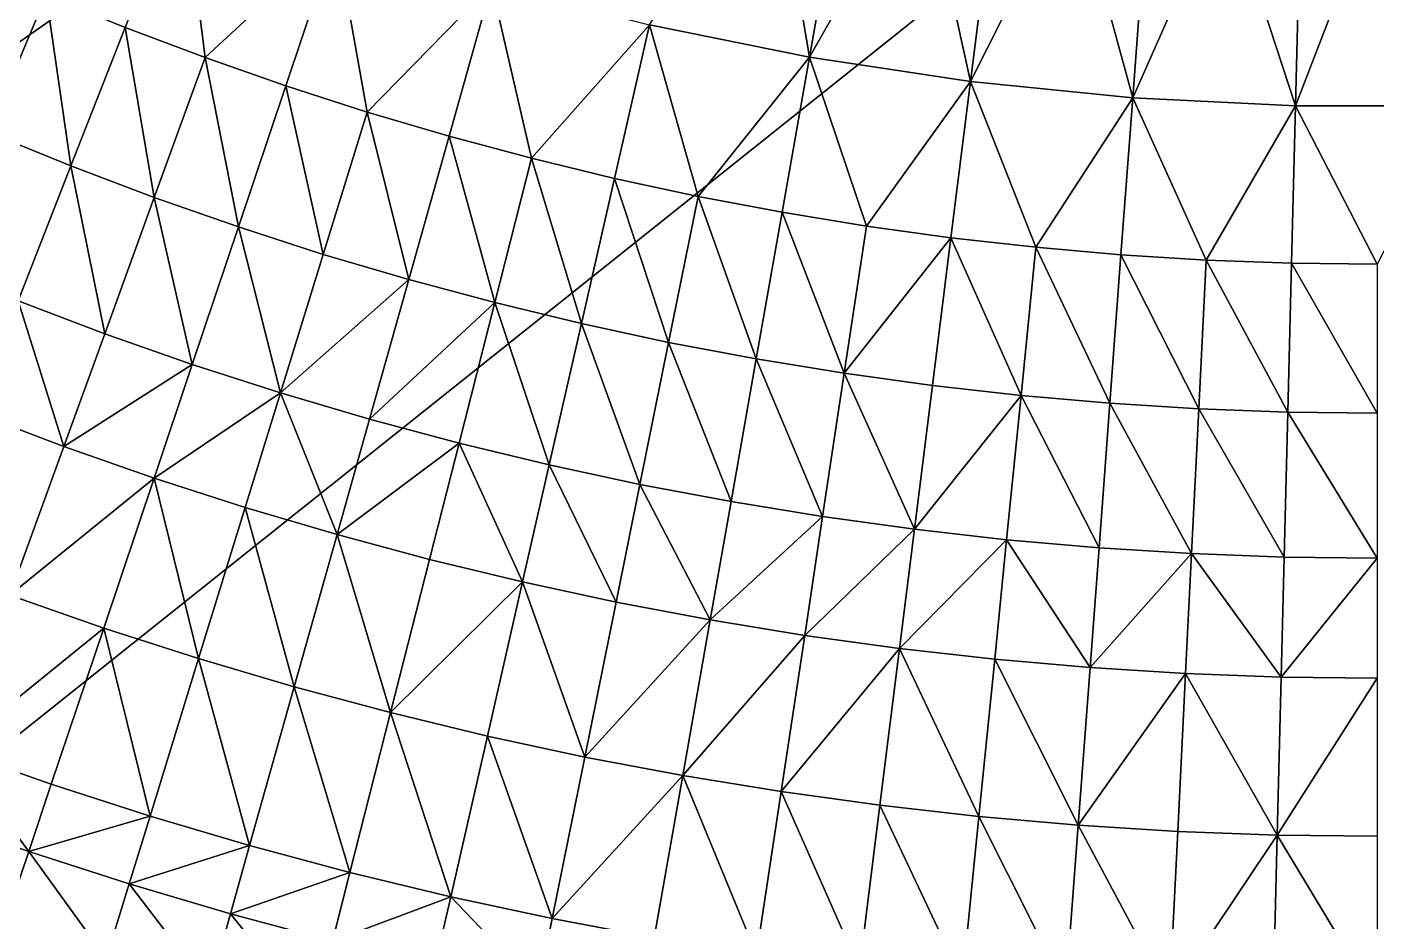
# Model space of a CAD drawing. Header units: millimetres. Extents: x -3250 to 8000, y -3250 to 3250.
# Drawn here: x -729 to 0, y -2205 to -1722 of the extents above; entities that cross this region are included whole.
import ezdxf

# ---------------------------------------------------------------- set-up
doc = ezdxf.new("R2010")
doc.units = ezdxf.units.MM
doc.header["$MEASUREMENT"] = 0
doc.layers.add('MESH_3D', color=2, linetype='CONTINUOUS')

msp = doc.modelspace()

# ---------------------------------------------------------------- linework, layer by layer
at = {"layer": 'MESH_3D'}
for points in [[(2150.48, 2436.79, 32500), (-3128.53, 880.23, 32500), (-2326.57, -2269.27, 32500)], [(2150.48, 2436.79, 32500), (-2326.57, -2269.27, 32500), (3105.61, 957.95, 32500)], [(3105.61, 957.95, 32500), (-2326.57, -2269.27, 32500), (-1962.36, -2590.68, 32500)], [(3105.61, 957.95, 32500), (-1962.36, -2590.68, 32500), (-1625, -2814.58, 32500)], [(3105.61, 957.95, 32500), (-1625, -2814.58, 32500), (-723.19, -3168.52, 32500)], [(3105.61, 957.95, 32500), (-723.19, -3168.52, 32500), (1410.12, -2928.15, 32500)], [(-306.5, -1738.27, -885.22), (-392.77, -1720.83, -885.22), (-326.94, -1617.28, -939.08)], [(-306.5, -1738.27, -885.22), (-326.94, -1617.28, -939.08), (-286.52, -1624.93, -939.08)], [(-306.5, -1738.27, -885.22), (-286.52, -1624.93, -939.08), (-245.92, -1631.57, -939.08)], [(-219.48, -1751.38, -885.22), (-306.5, -1738.27, -885.22), (-245.92, -1631.57, -939.08)], [(-219.48, -1751.38, -885.22), (-245.92, -1631.57, -939.08), (-205.17, -1637.19, -939.08)], [(-219.48, -1751.38, -885.22), (-205.17, -1637.19, -939.08), (-164.29, -1641.8, -939.08)], [(-644.86, -1643.07, -885.22), (-675.88, -1722.12, -840.76), (-718.6, -1704.73, -840.76)], [(-644.86, -1643.07, -885.22), (-632.74, -1738.43, -840.76), (-675.88, -1722.12, -840.76)], [(-562.15, -1673.17, -885.22), (-632.74, -1738.43, -840.76), (-644.86, -1643.07, -885.22)], [(-131.9, -1760.15, -885.22), (-219.48, -1751.38, -885.22), (-164.29, -1641.8, -939.08)], [(-131.9, -1760.15, -885.22), (-164.29, -1641.8, -939.08), (-123.3, -1645.39, -939.08)], [(-131.9, -1760.15, -885.22), (-123.3, -1645.39, -939.08), (-82.25, -1647.95, -939.08)], [(-44, -1764.53, -885.22), (-131.9, -1760.15, -885.22), (-82.25, -1647.95, -939.08)], [(-44, -1764.53, -885.22), (-82.25, -1647.95, -939.08), (-41.14, -1649.49, -939.08)], [(-44, -1764.53, -885.22), (-41.14, -1649.49, -939.08), (0, -1650, -939.08)], [(44, -1764.53, -885.22), (-44, -1764.53, -885.22), (0, -1650, -939.08)], [(-562.15, -1673.17, -885.22), (-589.2, -1753.67, -840.76), (-632.74, -1738.43, -840.76)], [(-562.15, -1673.17, -885.22), (-545.3, -1767.81, -840.76), (-589.2, -1753.67, -840.76)], [(-478.06, -1699.11, -885.22), (-545.3, -1767.81, -840.76), (-562.15, -1673.17, -885.22)], [(-749.83, -1778.8, -794.3), (-760.88, -1686.29, -840.76), (-718.6, -1704.73, -840.76)], [(-705.25, -1796.94, -794.3), (-749.83, -1778.8, -794.3), (-718.6, -1704.73, -840.76)], [(-705.25, -1796.94, -794.3), (-718.6, -1704.73, -840.76), (-675.88, -1722.12, -840.76)], [(-478.06, -1699.11, -885.22), (-501.05, -1780.85, -840.76), (-545.3, -1767.81, -840.76)], [(-478.06, -1699.11, -885.22), (-456.5, -1792.79, -840.76), (-501.05, -1780.85, -840.76)], [(-392.77, -1720.83, -885.22), (-456.5, -1792.79, -840.76), (-478.06, -1699.11, -885.22)], [(-660.23, -1813.96, -794.3), (-705.25, -1796.94, -794.3), (-675.88, -1722.12, -840.76)], [(-660.23, -1813.96, -794.3), (-675.88, -1722.12, -840.76), (-632.74, -1738.43, -840.76)], [(-392.77, -1720.83, -885.22), (-411.66, -1803.62, -840.76), (-456.5, -1792.79, -840.76)], [(-392.77, -1720.83, -885.22), (-366.57, -1813.32, -840.76), (-411.66, -1803.62, -840.76)], [(-306.5, -1738.27, -885.22), (-366.57, -1813.32, -840.76), (-392.77, -1720.83, -885.22)], [(-614.8, -1829.86, -794.3), (-660.23, -1813.96, -794.3), (-632.74, -1738.43, -840.76)], [(-614.8, -1829.86, -794.3), (-632.74, -1738.43, -840.76), (-589.2, -1753.67, -840.76)], [(-306.5, -1738.27, -885.22), (-321.25, -1821.89, -840.76), (-366.57, -1813.32, -840.76)], [(-306.5, -1738.27, -885.22), (-275.73, -1829.34, -840.76), (-321.25, -1821.89, -840.76)], [(-219.48, -1751.38, -885.22), (-275.73, -1829.34, -840.76), (-306.5, -1738.27, -885.22)], [(-568.99, -1844.62, -794.3), (-614.8, -1829.86, -794.3), (-589.2, -1753.67, -840.76)], [(-568.99, -1844.62, -794.3), (-589.2, -1753.67, -840.76), (-545.3, -1767.81, -840.76)], [(-219.48, -1751.38, -885.22), (-230.04, -1835.64, -840.76), (-275.73, -1829.34, -840.76)], [(-219.48, -1751.38, -885.22), (-184.2, -1840.81, -840.76), (-230.04, -1835.64, -840.76)], [(-131.9, -1760.15, -885.22), (-184.2, -1840.81, -840.76), (-219.48, -1751.38, -885.22)], [(-131.9, -1760.15, -885.22), (-138.25, -1844.83, -840.76), (-184.2, -1840.81, -840.76)], [(-131.9, -1760.15, -885.22), (-92.21, -1847.7, -840.76), (-138.25, -1844.83, -840.76)], [(-44, -1764.53, -885.22), (-92.21, -1847.7, -840.76), (-131.9, -1760.15, -885.22)], [(-522.82, -1858.23, -794.3), (-568.99, -1844.62, -794.3), (-545.3, -1767.81, -840.76)], [(-522.82, -1858.23, -794.3), (-545.3, -1767.81, -840.76), (-501.05, -1780.85, -840.76)], [(-44, -1764.53, -885.22), (-46.12, -1849.42, -840.76), (-92.21, -1847.7, -840.76)], [(-44, -1764.53, -885.22), (0, -1850, -840.76), (-46.12, -1849.42, -840.76)], [(44, -1764.53, -885.22), (0, -1850, -840.76), (-44, -1764.53, -885.22)], [(-733.81, -1869.73, -744.25), (-749.83, -1778.8, -794.3), (-705.25, -1796.94, -794.3)], [(-476.34, -1870.69, -794.3), (-522.82, -1858.23, -794.3), (-501.05, -1780.85, -840.76)], [(-476.34, -1870.69, -794.3), (-501.05, -1780.85, -840.76), (-456.5, -1792.79, -840.76)], [(-429.55, -1881.98, -794.3), (-476.34, -1870.69, -794.3), (-456.5, -1792.79, -840.76)], [(-429.55, -1881.98, -794.3), (-456.5, -1792.79, -840.76), (-411.66, -1803.62, -840.76)], [(-686.97, -1887.44, -744.25), (-733.81, -1869.73, -744.25), (-705.25, -1796.94, -794.3)], [(-686.97, -1887.44, -744.25), (-705.25, -1796.94, -794.3), (-660.23, -1813.96, -794.3)], [(-382.5, -1892.1, -794.3), (-429.55, -1881.98, -794.3), (-411.66, -1803.62, -840.76)], [(-382.5, -1892.1, -794.3), (-411.66, -1803.62, -840.76), (-366.57, -1813.32, -840.76)], [(-639.7, -1903.98, -744.25), (-686.97, -1887.44, -744.25), (-660.23, -1813.96, -794.3)], [(-639.7, -1903.98, -744.25), (-660.23, -1813.96, -794.3), (-614.8, -1829.86, -794.3)], [(-335.21, -1901.05, -794.3), (-382.5, -1892.1, -794.3), (-366.57, -1813.32, -840.76)], [(-335.21, -1901.05, -794.3), (-366.57, -1813.32, -840.76), (-321.25, -1821.89, -840.76)], [(-287.71, -1908.82, -794.3), (-335.21, -1901.05, -794.3), (-321.25, -1821.89, -840.76)], [(-287.71, -1908.82, -794.3), (-321.25, -1821.89, -840.76), (-275.73, -1829.34, -840.76)], [(-287.71, -1908.82, -794.3), (-275.73, -1829.34, -840.76), (-230.04, -1835.64, -840.76)], [(-592.04, -1919.34, -744.25), (-639.7, -1903.98, -744.25), (-614.8, -1829.86, -794.3)], [(-592.04, -1919.34, -744.25), (-614.8, -1829.86, -794.3), (-568.99, -1844.62, -794.3)], [(-240.03, -1915.4, -794.3), (-287.71, -1908.82, -794.3), (-230.04, -1835.64, -840.76)], [(-192.2, -1920.79, -794.3), (-240.03, -1915.4, -794.3), (-230.04, -1835.64, -840.76)], [(-192.2, -1920.79, -794.3), (-230.04, -1835.64, -840.76), (-184.2, -1840.81, -840.76)], [(-144.26, -1924.98, -794.3), (-192.2, -1920.79, -794.3), (-184.2, -1840.81, -840.76)], [(-144.26, -1924.98, -794.3), (-184.2, -1840.81, -840.76), (-138.25, -1844.83, -840.76)], [(-592.04, -1919.34, -744.25), (-568.99, -1844.62, -794.3), (-522.82, -1858.23, -794.3)], [(-96.22, -1927.98, -794.3), (-144.26, -1924.98, -794.3), (-138.25, -1844.83, -840.76)], [(-96.22, -1927.98, -794.3), (-138.25, -1844.83, -840.76), (-92.21, -1847.7, -840.76)], [(-48.13, -1929.78, -794.3), (-96.22, -1927.98, -794.3), (-92.21, -1847.7, -840.76)], [(-48.13, -1929.78, -794.3), (-92.21, -1847.7, -840.76), (-46.12, -1849.42, -840.76)], [(0, -1930.38, -794.3), (-48.13, -1929.78, -794.3), (-46.12, -1849.42, -840.76)], [(0, -1930.38, -794.3), (-46.12, -1849.42, -840.76), (0, -1850, -840.76)], [(-544, -1933.5, -744.25), (-592.04, -1919.34, -744.25), (-522.82, -1858.23, -794.3)], [(-544, -1933.5, -744.25), (-522.82, -1858.23, -794.3), (-476.34, -1870.69, -794.3)], [(-709.14, -1948.34, -698.41), (-757.49, -1930.05, -698.41), (-733.81, -1869.73, -744.25)], [(-709.14, -1948.34, -698.41), (-733.81, -1869.73, -744.25), (-686.97, -1887.44, -744.25)], [(-495.63, -1946.46, -744.25), (-544, -1933.5, -744.25), (-476.34, -1870.69, -794.3)], [(-446.95, -1958.21, -744.25), (-495.63, -1946.46, -744.25), (-476.34, -1870.69, -794.3)], [(-446.95, -1958.21, -744.25), (-476.34, -1870.69, -794.3), (-429.55, -1881.98, -794.3)], [(-709.14, -1948.34, -698.41), (-686.97, -1887.44, -744.25), (-639.7, -1903.98, -744.25)], [(-397.99, -1968.75, -744.25), (-446.95, -1958.21, -744.25), (-429.55, -1881.98, -794.3)], [(-397.99, -1968.75, -744.25), (-429.55, -1881.98, -794.3), (-382.5, -1892.1, -794.3)], [(-348.78, -1978.06, -744.25), (-397.99, -1968.75, -744.25), (-382.5, -1892.1, -794.3)], [(-348.78, -1978.06, -744.25), (-382.5, -1892.1, -794.3), (-335.21, -1901.05, -794.3)], [(-299.36, -1986.14, -744.25), (-348.78, -1978.06, -744.25), (-335.21, -1901.05, -794.3)], [(-299.36, -1986.14, -744.25), (-335.21, -1901.05, -794.3), (-287.71, -1908.82, -794.3)], [(-660.34, -1965.41, -698.41), (-709.14, -1948.34, -698.41), (-639.7, -1903.98, -744.25)], [(-660.34, -1965.41, -698.41), (-639.7, -1903.98, -744.25), (-592.04, -1919.34, -744.25)], [(-249.75, -1992.98, -744.25), (-299.36, -1986.14, -744.25), (-287.71, -1908.82, -794.3)], [(-249.75, -1992.98, -744.25), (-287.71, -1908.82, -794.3), (-240.03, -1915.4, -794.3)], [(-249.75, -1992.98, -744.25), (-240.03, -1915.4, -794.3), (-192.2, -1920.79, -794.3)], [(-611.14, -1981.26, -698.41), (-660.34, -1965.41, -698.41), (-592.04, -1919.34, -744.25)], [(-561.55, -1995.88, -698.41), (-611.14, -1981.26, -698.41), (-592.04, -1919.34, -744.25)], [(-561.55, -1995.88, -698.41), (-592.04, -1919.34, -744.25), (-544, -1933.5, -744.25)], [(-199.99, -1998.59, -744.25), (-249.75, -1992.98, -744.25), (-192.2, -1920.79, -794.3)], [(-150.1, -2002.95, -744.25), (-199.99, -1998.59, -744.25), (-192.2, -1920.79, -794.3)], [(-150.1, -2002.95, -744.25), (-192.2, -1920.79, -794.3), (-144.26, -1924.98, -794.3)], [(-738.31, -2028.49, -630.5), (-757.49, -1930.05, -698.41), (-709.14, -1948.34, -698.41)], [(-100.12, -2006.07, -744.25), (-150.1, -2002.95, -744.25), (-144.26, -1924.98, -794.3)], [(-100.12, -2006.07, -744.25), (-144.26, -1924.98, -794.3), (-96.22, -1927.98, -794.3)], [(-50.08, -2007.95, -744.25), (-100.12, -2006.07, -744.25), (-96.22, -1927.98, -794.3)], [(-50.08, -2007.95, -744.25), (-96.22, -1927.98, -794.3), (-48.13, -1929.78, -794.3)], [(0, -2008.57, -744.25), (-50.08, -2007.95, -744.25), (-48.13, -1929.78, -794.3)], [(0, -2008.57, -744.25), (-48.13, -1929.78, -794.3), (0, -1930.38, -794.3)], [(-561.55, -1995.88, -698.41), (-544, -1933.5, -744.25), (-495.63, -1946.46, -744.25)], [(-738.31, -2028.49, -630.5), (-709.14, -1948.34, -698.41), (-660.34, -1965.41, -698.41)], [(-511.62, -2009.26, -698.41), (-561.55, -1995.88, -698.41), (-495.63, -1946.46, -744.25)], [(-461.37, -2021.39, -698.41), (-511.62, -2009.26, -698.41), (-495.63, -1946.46, -744.25)], [(-461.37, -2021.39, -698.41), (-495.63, -1946.46, -744.25), (-446.95, -1958.21, -744.25)], [(-410.83, -2032.27, -698.41), (-461.37, -2021.39, -698.41), (-446.95, -1958.21, -744.25)], [(-410.83, -2032.27, -698.41), (-446.95, -1958.21, -744.25), (-397.99, -1968.75, -744.25)], [(-687.51, -2046.26, -630.5), (-738.31, -2028.49, -630.5), (-660.34, -1965.41, -698.41)], [(-636.28, -2062.77, -630.5), (-687.51, -2046.26, -630.5), (-660.34, -1965.41, -698.41)], [(-636.28, -2062.77, -630.5), (-660.34, -1965.41, -698.41), (-611.14, -1981.26, -698.41)], [(-360.04, -2041.88, -698.41), (-410.83, -2032.27, -698.41), (-397.99, -1968.75, -744.25)], [(-360.04, -2041.88, -698.41), (-397.99, -1968.75, -744.25), (-348.78, -1978.06, -744.25)], [(-584.66, -2077.99, -630.5), (-636.28, -2062.77, -630.5), (-611.14, -1981.26, -698.41)], [(-584.66, -2077.99, -630.5), (-611.14, -1981.26, -698.41), (-561.55, -1995.88, -698.41)], [(-360.04, -2041.88, -698.41), (-348.78, -1978.06, -744.25), (-299.36, -1986.14, -744.25)], [(-309.02, -2050.22, -698.41), (-360.04, -2041.88, -698.41), (-299.36, -1986.14, -744.25)], [(-309.02, -2050.22, -698.41), (-299.36, -1986.14, -744.25), (-249.75, -1992.98, -744.25)], [(-532.67, -2091.92, -630.5), (-584.66, -2077.99, -630.5), (-561.55, -1995.88, -698.41)], [(-532.67, -2091.92, -630.5), (-561.55, -1995.88, -698.41), (-511.62, -2009.26, -698.41)], [(-257.81, -2057.28, -698.41), (-309.02, -2050.22, -698.41), (-249.75, -1992.98, -744.25)], [(-257.81, -2057.28, -698.41), (-249.75, -1992.98, -744.25), (-199.99, -1998.59, -744.25)], [(-206.44, -2063.07, -698.41), (-257.81, -2057.28, -698.41), (-199.99, -1998.59, -744.25)], [(-154.94, -2067.58, -698.41), (-206.44, -2063.07, -698.41), (-199.99, -1998.59, -744.25)], [(-154.94, -2067.58, -698.41), (-199.99, -1998.59, -744.25), (-150.1, -2002.95, -744.25)], [(-154.94, -2067.58, -698.41), (-150.1, -2002.95, -744.25), (-100.12, -2006.07, -744.25)], [(-532.67, -2091.92, -630.5), (-511.62, -2009.26, -698.41), (-461.37, -2021.39, -698.41)], [(-103.35, -2070.8, -698.41), (-154.94, -2067.58, -698.41), (-100.12, -2006.07, -744.25)], [(-51.69, -2072.73, -698.41), (-103.35, -2070.8, -698.41), (-100.12, -2006.07, -744.25)], [(-51.69, -2072.73, -698.41), (-100.12, -2006.07, -744.25), (-50.08, -2007.95, -744.25)], [(-51.69, -2072.73, -698.41), (-50.08, -2007.95, -744.25), (0, -2008.57, -744.25)], [(0, -2073.37, -698.41), (-51.69, -2072.73, -698.41), (0, -2008.57, -744.25)], [(-480.35, -2104.55, -630.5), (-532.67, -2091.92, -630.5), (-461.37, -2021.39, -698.41)], [(-427.73, -2115.87, -630.5), (-480.35, -2104.55, -630.5), (-461.37, -2021.39, -698.41)], [(-427.73, -2115.87, -630.5), (-461.37, -2021.39, -698.41), (-410.83, -2032.27, -698.41)], [(-768.73, -2112.08, -547.31), (-738.31, -2028.49, -630.5), (-687.51, -2046.26, -630.5)], [(-427.73, -2115.87, -630.5), (-410.83, -2032.27, -698.41), (-360.04, -2041.88, -698.41)], [(-715.84, -2130.58, -547.31), (-768.73, -2112.08, -547.31), (-687.51, -2046.26, -630.5)], [(-662.5, -2147.77, -547.31), (-715.84, -2130.58, -547.31), (-687.51, -2046.26, -630.5)], [(-662.5, -2147.77, -547.31), (-687.51, -2046.26, -630.5), (-636.28, -2062.77, -630.5)], [(-374.85, -2125.88, -630.5), (-427.73, -2115.87, -630.5), (-360.04, -2041.88, -698.41)], [(-374.85, -2125.88, -630.5), (-360.04, -2041.88, -698.41), (-309.02, -2050.22, -698.41)], [(-321.73, -2134.56, -630.5), (-374.85, -2125.88, -630.5), (-309.02, -2050.22, -698.41)], [(-321.73, -2134.56, -630.5), (-309.02, -2050.22, -698.41), (-257.81, -2057.28, -698.41)], [(-608.75, -2163.62, -547.31), (-662.5, -2147.77, -547.31), (-636.28, -2062.77, -630.5)], [(-608.75, -2163.62, -547.31), (-636.28, -2062.77, -630.5), (-584.66, -2077.99, -630.5)], [(-268.42, -2141.92, -630.5), (-321.73, -2134.56, -630.5), (-257.81, -2057.28, -698.41)], [(-214.93, -2147.94, -630.5), (-268.42, -2141.92, -630.5), (-257.81, -2057.28, -698.41)], [(-214.93, -2147.94, -630.5), (-257.81, -2057.28, -698.41), (-206.44, -2063.07, -698.41)], [(-161.32, -2152.64, -630.5), (-214.93, -2147.94, -630.5), (-206.44, -2063.07, -698.41)], [(-161.32, -2152.64, -630.5), (-206.44, -2063.07, -698.41), (-154.94, -2067.58, -698.41)], [(-161.32, -2152.64, -630.5), (-154.94, -2067.58, -698.41), (-103.35, -2070.8, -698.41)], [(-107.6, -2155.99, -630.5), (-161.32, -2152.64, -630.5), (-103.35, -2070.8, -698.41)], [(-53.82, -2158, -630.5), (-107.6, -2155.99, -630.5), (-103.35, -2070.8, -698.41)], [(-53.82, -2158, -630.5), (-103.35, -2070.8, -698.41), (-51.69, -2072.73, -698.41)], [(-53.82, -2158, -630.5), (-51.69, -2072.73, -698.41), (0, -2073.37, -698.41)], [(0, -2158.67, -630.5), (-53.82, -2158, -630.5), (0, -2073.37, -698.41)], [(-554.62, -2178.12, -547.31), (-608.75, -2163.62, -547.31), (-584.66, -2077.99, -630.5)], [(-554.62, -2178.12, -547.31), (-584.66, -2077.99, -630.5), (-532.67, -2091.92, -630.5)], [(-500.14, -2191.27, -547.31), (-554.62, -2178.12, -547.31), (-532.67, -2091.92, -630.5)], [(-500.14, -2191.27, -547.31), (-532.67, -2091.92, -630.5), (-480.35, -2104.55, -630.5)], [(-445.36, -2203.06, -547.31), (-500.14, -2191.27, -547.31), (-480.35, -2104.55, -630.5)], [(-445.36, -2203.06, -547.31), (-480.35, -2104.55, -630.5), (-427.73, -2115.87, -630.5)], [(-728.04, -2166.91, -506.08), (-781.84, -2148.08, -506.08), (-768.73, -2112.08, -547.31)], [(-728.04, -2166.91, -506.08), (-768.73, -2112.08, -547.31), (-715.84, -2130.58, -547.31)], [(-445.36, -2203.06, -547.31), (-427.73, -2115.87, -630.5), (-374.85, -2125.88, -630.5)], [(-390.3, -2213.48, -547.31), (-445.36, -2203.06, -547.31), (-374.85, -2125.88, -630.5)], [(-334.99, -2222.52, -547.31), (-390.3, -2213.48, -547.31), (-374.85, -2125.88, -630.5)], [(-334.99, -2222.52, -547.31), (-374.85, -2125.88, -630.5), (-321.73, -2134.56, -630.5)], [(-728.04, -2166.91, -506.08), (-715.84, -2130.58, -547.31), (-662.5, -2147.77, -547.31)], [(-279.48, -2230.18, -547.31), (-334.99, -2222.52, -547.31), (-321.73, -2134.56, -630.5)], [(-279.48, -2230.18, -547.31), (-321.73, -2134.56, -630.5), (-268.42, -2141.92, -630.5)], [(-223.79, -2236.46, -547.31), (-279.48, -2230.18, -547.31), (-268.42, -2141.92, -630.5)], [(-223.79, -2236.46, -547.31), (-268.42, -2141.92, -630.5), (-214.93, -2147.94, -630.5)], [(-741.42, -2206.72, -455.71), (-781.84, -2148.08, -506.08), (-728.04, -2166.91, -506.08)], [(-673.79, -2184.38, -506.08), (-728.04, -2166.91, -506.08), (-662.5, -2147.77, -547.31)], [(-673.79, -2184.38, -506.08), (-662.5, -2147.77, -547.31), (-608.75, -2163.62, -547.31)], [(-167.97, -2241.34, -547.31), (-223.79, -2236.46, -547.31), (-214.93, -2147.94, -630.5)], [(-167.97, -2241.34, -547.31), (-214.93, -2147.94, -630.5), (-161.32, -2152.64, -630.5)], [(-112.03, -2244.83, -547.31), (-167.97, -2241.34, -547.31), (-161.32, -2152.64, -630.5)], [(-112.03, -2244.83, -547.31), (-161.32, -2152.64, -630.5), (-107.6, -2155.99, -630.5)], [(-112.03, -2244.83, -547.31), (-107.6, -2155.99, -630.5), (-53.82, -2158, -630.5)], [(-619.13, -2200.5, -506.08), (-673.79, -2184.38, -506.08), (-608.75, -2163.62, -547.31)], [(-619.13, -2200.5, -506.08), (-608.75, -2163.62, -547.31), (-554.62, -2178.12, -547.31)], [(-56.03, -2246.93, -547.31), (-112.03, -2244.83, -547.31), (-53.82, -2158, -630.5)], [(0, -2247.62, -547.31), (-56.03, -2246.93, -547.31), (-53.82, -2158, -630.5)], [(0, -2247.62, -547.31), (-53.82, -2158, -630.5), (0, -2158.67, -630.5)], [(-686.17, -2224.52, -455.71), (-741.42, -2206.72, -455.71), (-728.04, -2166.91, -506.08)], [(-686.17, -2224.52, -455.71), (-728.04, -2166.91, -506.08), (-673.79, -2184.38, -506.08)], [(-564.07, -2215.25, -506.08), (-619.13, -2200.5, -506.08), (-554.62, -2178.12, -547.31)], [(-564.07, -2215.25, -506.08), (-554.62, -2178.12, -547.31), (-500.14, -2191.27, -547.31)], [(-630.5, -2240.93, -455.71), (-686.17, -2224.52, -455.71), (-673.79, -2184.38, -506.08)], [(-630.5, -2240.93, -455.71), (-673.79, -2184.38, -506.08), (-619.13, -2200.5, -506.08)], [(-508.67, -2228.63, -506.08), (-564.07, -2215.25, -506.08), (-500.14, -2191.27, -547.31)], [(-452.95, -2240.62, -506.08), (-508.67, -2228.63, -506.08), (-500.14, -2191.27, -547.31)], [(-452.95, -2240.62, -506.08), (-500.14, -2191.27, -547.31), (-445.36, -2203.06, -547.31)], [(-574.44, -2255.95, -455.71), (-630.5, -2240.93, -455.71), (-619.13, -2200.5, -506.08)], [(-574.44, -2255.95, -455.71), (-619.13, -2200.5, -506.08), (-564.07, -2215.25, -506.08)], [(-452.95, -2240.62, -506.08), (-445.36, -2203.06, -547.31), (-390.3, -2213.48, -547.31)]]:
    msp.add_3dface(points, dxfattribs=at)

doc.saveas('drawing.dxf')
